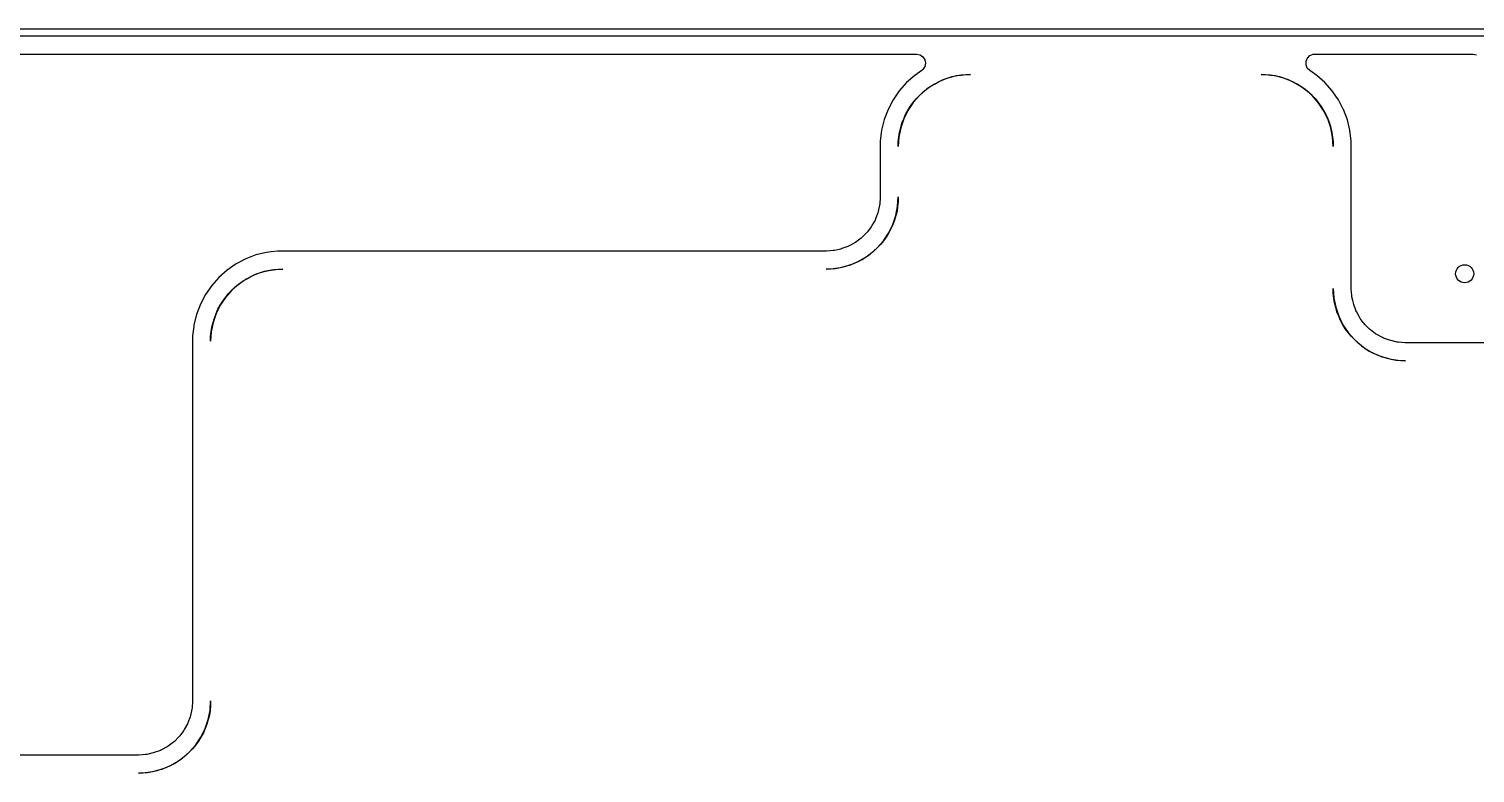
# Model space of a CAD drawing. Extents: x 17 to 170, y -181 to -32.
# Drawn here: x 57.27 to 97.33, y -134.93 to -114.3 of the extents above; entities that cross this region are included whole.
import ezdxf

# ---------------------------------------------------------------- set-up
doc = ezdxf.new("R2010")
doc.units = 0
doc.layers.add('BLACK', color=7, linetype='CONTINUOUS')

msp = doc.modelspace()

# ---------------------------------------------------------------- linework, layer by layer
at = {"layer": 'BLACK', "linetype": 'CONTINUOUS'}
for p, q in [((43.132229, -114.301412), (97.625273, -114.301412)), ((97.583851, -114.501412), (43.173651, -114.501412)), ((53.089214, -115.001912), (81.858797, -115.001912)), ((81.858797, -115.001912), (81.954085, -115.020866)), ((81.954085, -115.020866), (82.034867, -115.074842)), ((82.034867, -115.074842), (82.088843, -115.155624)), ((82.088843, -115.3462), (82.034867, -115.426982)), ((82.088843, -115.155624), (82.107797, -115.250912)), ((82.107797, -115.250912), (82.088843, -115.3462)), ((92.646282, -115.295796), (92.647749, -115.198652)), ((92.682102, -115.386107), (92.646282, -115.295796)), ((92.647749, -115.198652), (92.68628, -115.109464)), ((92.749755, -115.455835), (92.682102, -115.386107)), ((92.68628, -115.109464), (92.756008, -115.041811)), ((92.756008, -115.041811), (92.846319, -115.005991)), ((92.846319, -115.005991), (92.891203, -115.001912)), ((92.891203, -115.001912), (97.273398, -115.001912)), ((97.273398, -115.001912), (97.368686, -115.020866)), ((81.805072, -115.590553), (81.578653, -115.791143)), ((81.805085, -115.590543), (81.805072, -115.590553)), ((82.000245, -115.455835), (81.805085, -115.590543)), ((82.034867, -115.426982), (82.000245, -115.455835)), ((82.58463, -115.714742), (82.350009, -115.830444)), ((82.350009, -115.830444), (82.463525, -115.764906)), ((82.463525, -115.764906), (82.58463, -115.714742)), ((82.58463, -115.714742), (82.705742, -115.664576)), ((82.584633, -115.714741), (82.58463, -115.714742)), ((82.832355, -115.63065), (82.584633, -115.714741)), ((82.705742, -115.664576), (82.832355, -115.63065)), ((83.088941, -115.579611), (82.832369, -115.630646)), ((82.832369, -115.630646), (82.958982, -115.596721)), ((82.958982, -115.596721), (83.088941, -115.579611)), ((83.088954, -115.579609), (83.088941, -115.579611)), ((83.088941, -115.579611), (83.088948, -115.57961)), ((83.088948, -115.57961), (83.088954, -115.579609)), ((83.088954, -115.579609), (83.218913, -115.5625)), ((83.35, -115.5625), (83.088954, -115.579609)), ((83.218913, -115.5625), (83.35, -115.5625)), ((91.661045, -115.579609), (91.4, -115.5625)), ((91.4, -115.5625), (91.531087, -115.5625)), ((91.531087, -115.5625), (91.661045, -115.579609)), ((91.661058, -115.579611), (91.661045, -115.579609)), ((91.661045, -115.579609), (91.661052, -115.57961)), ((91.661052, -115.57961), (91.661058, -115.579611)), ((91.91763, -115.630646), (91.661058, -115.579611)), ((91.661058, -115.579611), (91.791018, -115.596721)), ((91.791018, -115.596721), (91.91763, -115.630646)), ((91.917644, -115.63065), (91.91763, -115.630646)), ((91.91763, -115.630646), (91.917638, -115.630648)), ((91.917638, -115.630648), (91.917644, -115.63065)), ((91.917644, -115.63065), (92.044258, -115.664576)), ((92.165364, -115.71474), (91.917644, -115.63065)), ((92.044258, -115.664576), (92.165364, -115.71474)), ((92.16537, -115.714742), (92.286475, -115.764906)), ((92.39999, -115.830444), (92.16537, -115.714742)), ((92.286475, -115.764906), (92.39999, -115.830444)), ((92.944924, -115.59055), (92.749755, -115.455835)), ((93.171352, -115.791148), (92.944924, -115.59055)), ((81.378043, -116.017585), (81.206211, -116.266527)), ((81.378053, -116.017572), (81.378043, -116.017585)), ((81.578643, -115.791153), (81.378053, -116.017572)), ((81.578653, -115.791143), (81.578643, -115.791153)), ((81.935778, -116.148294), (81.7633, -116.344968)), ((81.843094, -116.240979), (81.935778, -116.148294)), ((82.132468, -115.9758), (81.935794, -116.148278)), ((81.935794, -116.148278), (82.028479, -116.055594)), ((82.028479, -116.055594), (82.132468, -115.9758)), ((82.132485, -115.975787), (82.132468, -115.9758)), ((82.132468, -115.9758), (82.132477, -115.975793)), ((82.132477, -115.975793), (82.132485, -115.975787)), ((82.349991, -115.830454), (82.132485, -115.975787)), ((82.132485, -115.975787), (82.236476, -115.895993)), ((82.236476, -115.895993), (82.349991, -115.830454)), ((92.400008, -115.830454), (92.39999, -115.830444)), ((92.39999, -115.830444), (92.4, -115.830449)), ((92.4, -115.830449), (92.400008, -115.830454)), ((92.617514, -115.975787), (92.400008, -115.830454)), ((92.400008, -115.830454), (92.513524, -115.895993)), ((92.513524, -115.895993), (92.617514, -115.975787)), ((92.617531, -115.9758), (92.617514, -115.975787)), ((92.617514, -115.975787), (92.617523, -115.975793)), ((92.617523, -115.975793), (92.617531, -115.9758)), ((92.814205, -116.148278), (92.617531, -115.9758)), ((92.617531, -115.9758), (92.721521, -116.055594)), ((92.721521, -116.055594), (92.814205, -116.148278)), ((92.814221, -116.148294), (92.814205, -116.148278)), ((92.814205, -116.148278), (92.814214, -116.148286)), ((92.814214, -116.148286), (92.814221, -116.148294)), ((92.986699, -116.344968), (92.814221, -116.148294)), ((92.814221, -116.148294), (92.906906, -116.240979)), ((93.37195, -116.017576), (93.171352, -115.791148)), ((93.475055, -116.16695), (93.37195, -116.017576)), ((93.543788, -116.266527), (93.475055, -116.16695)), ((81.065624, -116.534392), (80.958357, -116.817232)), ((81.065632, -116.534375), (81.065624, -116.534392)), ((81.2062, -116.266545), (81.065632, -116.534375)), ((81.206211, -116.266527), (81.2062, -116.266545)), ((81.617944, -116.562509), (81.502241, -116.797133)), ((81.552406, -116.676025), (81.617944, -116.562509)), ((81.763287, -116.344985), (81.617954, -116.562491)), ((81.617954, -116.562491), (81.683493, -116.448976)), ((81.683493, -116.448976), (81.763287, -116.344985)), ((81.7633, -116.344968), (81.763287, -116.344985)), ((81.763287, -116.344985), (81.763293, -116.344977)), ((81.763293, -116.344977), (81.7633, -116.344968)), ((81.7633, -116.344968), (81.843094, -116.240979)), ((92.906906, -116.240979), (92.986699, -116.344968)), ((92.986712, -116.344985), (92.986699, -116.344968)), ((92.986699, -116.344968), (92.986707, -116.344977)), ((92.986707, -116.344977), (92.986712, -116.344985)), ((93.132045, -116.562491), (92.986712, -116.344985)), ((92.986712, -116.344985), (93.066507, -116.448976)), ((93.066507, -116.448976), (93.132045, -116.562491)), ((93.132055, -116.562509), (93.132045, -116.562491)), ((93.132045, -116.562491), (93.132051, -116.5625)), ((93.132051, -116.5625), (93.132055, -116.562509)), ((93.132055, -116.562509), (93.197594, -116.676025)), ((93.247757, -116.79713), (93.132055, -116.562509)), ((93.543799, -116.266545), (93.543788, -116.266527)), ((93.679099, -116.524338), (93.543799, -116.266545)), ((93.684373, -116.534387), (93.679099, -116.524338)), ((93.791643, -116.817234), (93.684373, -116.534387)), ((80.958357, -116.817232), (80.885962, -117.110953)), ((81.50224, -116.797135), (81.41815, -117.044855)), ((81.41815, -117.044855), (81.452076, -116.918242)), ((81.452076, -116.918242), (81.50224, -116.797135)), ((81.50224, -116.797135), (81.552406, -116.676025)), ((81.502241, -116.797133), (81.50224, -116.797135)), ((93.197594, -116.676025), (93.247757, -116.79713)), ((93.247762, -116.797143), (93.297924, -116.918242)), ((93.331849, -117.044855), (93.247762, -116.797143)), ((93.297924, -116.918242), (93.331849, -117.044855)), ((93.864037, -117.110949), (93.791643, -116.817234)), ((80.877599, -117.17983), (80.8495, -117.411248)), ((80.885962, -117.110953), (80.877599, -117.17983)), ((81.35, -117.431413), (81.367109, -117.301454)), ((81.367109, -117.301454), (81.35, -117.5625)), ((81.367109, -117.301454), (81.384221, -117.171482)), ((81.36711, -117.301448), (81.367109, -117.301454)), ((81.418146, -117.044869), (81.36711, -117.301448)), ((81.384221, -117.171482), (81.418146, -117.044869)), ((93.331853, -117.044869), (93.331849, -117.044855)), ((93.331849, -117.044855), (93.331852, -117.044862)), ((93.331852, -117.044862), (93.331853, -117.044869)), ((93.331853, -117.044869), (93.365779, -117.171482)), ((93.382888, -117.301441), (93.331853, -117.044869)), ((93.365779, -117.171482), (93.382888, -117.301441)), ((93.382891, -117.301464), (93.4, -117.431413)), ((93.4, -117.5625), (93.382891, -117.301464)), ((93.9005, -117.411248), (93.864037, -117.110949)), ((80.8495, -117.411248), (80.8495, -117.411254)), ((80.8495, -117.411254), (80.8495, -118.9511)), ((81.35, -117.5625), (81.35, -117.431413)), ((93.4, -117.431413), (93.4, -117.5625)), ((93.9005, -117.411254), (93.9005, -117.411248)), ((93.9005, -121.4911), (93.9005, -117.411254)), ((80.848866, -118.968864), (80.835507, -119.155639)), ((80.8495, -118.9511), (80.848866, -118.968864)), ((81.33289, -119.221045), (81.35, -118.96)), ((81.35, -118.96), (81.35, -119.091087)), ((80.792544, -119.36506), (80.782534, -119.399149)), ((80.830451, -119.190804), (80.792544, -119.36506)), ((80.835507, -119.155639), (80.830451, -119.190804)), ((81.281853, -119.47763), (81.332887, -119.221065)), ((81.315779, -119.351018), (81.281853, -119.47763)), ((81.332887, -119.221065), (81.315779, -119.351018)), ((81.35, -119.091087), (81.33289, -119.221045)), ((80.600787, -119.784947), (80.493921, -119.927703)), ((80.619995, -119.755059), (80.600787, -119.784947)), ((80.705459, -119.598542), (80.619995, -119.755059)), ((80.720216, -119.566228), (80.705459, -119.598542)), ((80.782534, -119.399149), (80.720216, -119.566228)), ((81.082055, -119.95999), (81.197751, -119.725382)), ((81.197751, -119.725382), (81.147594, -119.846475)), ((81.197759, -119.725364), (81.281846, -119.477653)), ((81.247924, -119.604258), (81.197759, -119.725364)), ((81.281846, -119.477653), (81.247924, -119.604258)), ((80.317703, -120.103921), (80.174947, -120.210787)), ((80.344553, -120.080656), (80.317703, -120.103921)), ((80.470656, -119.954553), (80.344553, -120.080656)), ((80.493921, -119.927703), (80.470656, -119.954553)), ((80.764221, -120.374205), (80.936699, -120.177531)), ((80.936699, -120.177531), (80.856906, -120.281521)), ((80.936699, -120.177531), (80.936712, -120.177514)), ((80.936707, -120.177523), (80.936699, -120.177531)), ((80.936712, -120.177514), (80.936707, -120.177523)), ((80.936712, -120.177514), (81.082045, -119.960008)), ((81.016507, -120.073524), (80.936712, -120.177514)), ((81.082045, -119.960008), (81.016507, -120.073524)), ((81.082045, -119.960008), (81.082055, -119.95999)), ((81.082051, -119.96), (81.082045, -119.960008)), ((81.082055, -119.95999), (81.082051, -119.96)), ((81.147594, -119.846475), (81.082055, -119.95999)), ((63.554732, -120.568357), (63.271892, -120.675624)), ((63.848453, -120.495962), (63.554732, -120.568357)), ((63.972722, -120.480873), (63.848453, -120.495962)), ((64.148748, -120.4595), (63.972722, -120.480873)), ((64.3, -120.4595), (64.148748, -120.4595)), ((64.365892, -120.4595), (64.3, -120.4595)), ((79.3411, -120.4595), (64.365892, -120.4595)), ((79.358864, -120.458866), (79.3411, -120.4595)), ((79.545639, -120.445507), (79.358864, -120.458866)), ((79.580804, -120.440451), (79.545639, -120.445507)), ((79.75506, -120.402544), (79.580804, -120.440451)), ((79.789149, -120.392534), (79.75506, -120.402544)), ((79.956228, -120.330216), (79.789149, -120.392534)), ((79.988542, -120.315459), (79.956228, -120.330216)), ((80.145059, -120.229995), (79.988542, -120.315459)), ((80.174947, -120.210787), (80.145059, -120.229995)), ((80.350008, -120.692045), (80.567514, -120.546712)), ((80.567514, -120.546712), (80.463524, -120.626507)), ((80.567514, -120.546712), (80.567531, -120.546699)), ((80.567523, -120.546707), (80.567514, -120.546712)), ((80.567531, -120.546699), (80.567523, -120.546707)), ((80.567531, -120.546699), (80.764205, -120.374221)), ((80.671521, -120.466906), (80.567531, -120.546699)), ((80.764205, -120.374221), (80.671521, -120.466906)), ((80.764205, -120.374221), (80.764221, -120.374205)), ((80.764214, -120.374214), (80.764205, -120.374221)), ((80.764221, -120.374205), (80.764214, -120.374214)), ((80.856906, -120.281521), (80.764221, -120.374205)), ((62.755072, -120.988053), (62.528653, -121.188643)), ((62.755085, -120.988043), (62.755072, -120.988053)), ((63.004027, -120.816211), (62.755085, -120.988043)), ((63.004045, -120.8162), (63.004027, -120.816211)), ((63.271875, -120.675632), (63.004045, -120.8162)), ((63.271892, -120.675624), (63.271875, -120.675632)), ((64.038941, -120.977111), (63.782369, -121.028146)), ((63.782369, -121.028146), (63.908982, -120.994221)), ((63.908982, -120.994221), (64.038941, -120.977111)), ((64.038954, -120.977109), (64.038941, -120.977111)), ((64.038941, -120.977111), (64.038948, -120.97711)), ((64.038948, -120.97711), (64.038954, -120.977109)), ((64.038954, -120.977109), (64.168913, -120.96)), ((64.3, -120.96), (64.038954, -120.977109)), ((64.168913, -120.96), (64.3, -120.96)), ((79.35, -120.96), (79.611045, -120.94289)), ((79.481087, -120.96), (79.35, -120.96)), ((79.611045, -120.94289), (79.481087, -120.96)), ((79.611045, -120.94289), (79.611058, -120.942888)), ((79.611052, -120.94289), (79.611045, -120.94289)), ((79.611058, -120.942888), (79.611052, -120.94289)), ((79.611058, -120.942888), (79.86763, -120.891853)), ((79.741018, -120.925779), (79.611058, -120.942888)), ((79.86763, -120.891853), (79.741018, -120.925779)), ((79.86763, -120.891853), (79.867644, -120.891849)), ((79.867638, -120.891852), (79.86763, -120.891853)), ((79.867644, -120.891849), (79.867638, -120.891852)), ((79.867644, -120.891849), (80.115364, -120.807759)), ((79.994258, -120.857924), (79.867644, -120.891849)), ((80.115364, -120.807759), (79.994258, -120.857924)), ((80.115364, -120.807759), (80.115369, -120.807757)), ((80.115367, -120.807759), (80.115364, -120.807759)), ((80.115369, -120.807757), (80.115367, -120.807759)), ((80.115369, -120.807757), (80.34999, -120.692055)), ((80.236475, -120.757594), (80.115369, -120.807757)), ((80.34999, -120.692055), (80.236475, -120.757594)), ((80.34999, -120.692055), (80.350008, -120.692045)), ((80.35, -120.692051), (80.34999, -120.692055)), ((80.350008, -120.692045), (80.35, -120.692051)), ((80.463524, -120.626507), (80.350008, -120.692045)), ((62.528643, -121.188653), (62.328053, -121.415072)), ((62.528653, -121.188643), (62.528643, -121.188653)), ((63.082468, -121.3733), (62.885794, -121.545778)), ((62.978479, -121.453094), (63.082468, -121.3733)), ((63.082485, -121.373287), (63.082468, -121.3733)), ((63.082468, -121.3733), (63.082477, -121.373293)), ((63.082477, -121.373293), (63.082485, -121.373287)), ((63.299991, -121.227954), (63.082485, -121.373287)), ((63.082485, -121.373287), (63.186476, -121.293493)), ((63.186476, -121.293493), (63.299991, -121.227954)), ((63.53463, -121.112242), (63.300009, -121.227944)), ((63.300009, -121.227944), (63.413525, -121.162406)), ((63.413525, -121.162406), (63.53463, -121.112242)), ((63.53463, -121.112242), (63.655742, -121.062076)), ((63.534633, -121.112241), (63.53463, -121.112242)), ((63.782355, -121.02815), (63.534633, -121.112241)), ((63.655742, -121.062076), (63.782355, -121.02815)), ((62.1562, -121.664045), (62.015632, -121.931875)), ((62.156211, -121.664027), (62.1562, -121.664045)), ((62.328043, -121.415085), (62.156211, -121.664027)), ((62.328053, -121.415072), (62.328043, -121.415085)), ((62.713287, -121.742485), (62.567954, -121.959991)), ((62.633493, -121.846476), (62.713287, -121.742485)), ((62.7133, -121.742468), (62.713287, -121.742485)), ((62.713287, -121.742485), (62.713293, -121.742477)), ((62.713293, -121.742477), (62.7133, -121.742468)), ((62.885778, -121.545794), (62.7133, -121.742468)), ((62.7133, -121.742468), (62.793094, -121.638479)), ((62.793094, -121.638479), (62.885778, -121.545794)), ((62.885794, -121.545778), (62.978479, -121.453094)), ((93.4, -121.631087), (93.4, -121.5)), ((93.4, -121.5), (93.417109, -121.761048)), ((93.417109, -121.761048), (93.4, -121.631087)), ((93.417111, -121.761058), (93.417109, -121.761048)), ((93.417109, -121.761048), (93.41711, -121.761052)), ((93.41711, -121.761052), (93.417111, -121.761058)), ((93.434221, -121.891018), (93.417111, -121.761058)), ((93.417111, -121.761058), (93.468146, -122.017632)), ((93.901134, -121.508863), (93.9005, -121.4911)), ((93.914493, -121.695645), (93.901134, -121.508863)), ((93.919546, -121.730793), (93.914493, -121.695645)), ((93.940421, -121.826754), (93.919546, -121.730793)), ((62.015624, -121.931892), (61.908357, -122.214732)), ((62.015632, -121.931875), (62.015624, -121.931892)), ((62.45224, -122.194635), (62.36815, -122.442355)), ((62.402076, -122.315742), (62.45224, -122.194635)), ((62.45224, -122.194635), (62.502406, -122.073525)), ((62.452241, -122.194633), (62.45224, -122.194635)), ((62.567944, -121.960009), (62.452241, -122.194633)), ((62.502406, -122.073525), (62.567944, -121.960009)), ((62.567954, -121.959991), (62.633493, -121.846476)), ((93.468146, -122.017632), (93.434221, -121.891018)), ((93.502076, -122.144258), (93.46815, -122.017644)), ((93.46815, -122.017644), (93.55224, -122.265364)), ((93.55224, -122.265364), (93.502076, -122.144258)), ((93.957455, -121.90506), (93.940421, -121.826754)), ((93.967463, -121.939143), (93.957455, -121.90506)), ((94.02573, -122.095361), (93.967463, -121.939143)), ((94.029783, -122.106228), (94.02573, -122.095361)), ((94.04454, -122.138542), (94.029783, -122.106228)), ((94.117102, -122.271431), (94.04454, -122.138542)), ((61.831168, -122.547938), (61.7995, -122.808748)), ((61.835962, -122.508453), (61.831168, -122.547938)), ((61.908357, -122.214732), (61.835962, -122.508453)), ((62.317109, -122.698954), (62.334221, -122.568982)), ((62.368146, -122.442369), (62.31711, -122.698948)), ((62.334221, -122.568982), (62.368146, -122.442369)), ((62.36815, -122.442355), (62.402076, -122.315742)), ((93.602406, -122.386475), (93.552242, -122.265369)), ((93.552242, -122.265369), (93.667944, -122.49999)), ((93.667944, -122.49999), (93.602406, -122.386475)), ((93.667949, -122.5), (93.667944, -122.49999)), ((93.667944, -122.49999), (93.667954, -122.500008)), ((93.667954, -122.500008), (93.667949, -122.5)), ((93.733493, -122.613524), (93.667954, -122.500008)), ((93.667954, -122.500008), (93.813287, -122.717514)), ((94.130004, -122.295059), (94.117102, -122.271431)), ((94.149212, -122.324947), (94.130004, -122.295059)), ((94.232443, -122.436131), (94.149212, -122.324947)), ((94.256078, -122.467703), (94.232443, -122.436131)), ((94.279343, -122.494553), (94.256078, -122.467703)), ((94.405446, -122.620656), (94.279343, -122.494553)), ((61.7995, -122.808748), (61.7995, -122.808754)), ((61.7995, -122.808754), (61.7995, -132.9211)), ((62.3, -122.828913), (62.317109, -122.698954)), ((62.317109, -122.698954), (62.3, -122.96)), ((62.3, -122.96), (62.3, -122.828913)), ((62.31711, -122.698948), (62.317109, -122.698954)), ((93.813287, -122.717514), (93.733493, -122.613524)), ((93.813293, -122.717523), (93.813287, -122.717514)), ((93.813287, -122.717514), (93.8133, -122.717531)), ((93.8133, -122.717531), (93.813293, -122.717523)), ((93.893094, -122.821521), (93.8133, -122.717531)), ((93.8133, -122.717531), (93.985778, -122.914205)), ((93.985778, -122.914205), (93.893094, -122.821521)), ((93.985786, -122.914214), (93.985778, -122.914205)), ((93.985778, -122.914205), (93.985794, -122.914221)), ((93.985794, -122.914221), (93.985786, -122.914214)), ((94.078479, -123.006906), (93.985794, -122.914221)), ((93.985794, -122.914221), (94.182468, -123.086699)), ((94.432296, -122.643921), (94.405446, -122.620656)), ((94.575052, -122.750787), (94.432296, -122.643921)), ((94.60494, -122.769995), (94.575052, -122.750787)), ((94.761457, -122.855459), (94.60494, -122.769995)), ((94.793771, -122.870216), (94.761457, -122.855459)), ((94.96085, -122.932534), (94.793771, -122.870216)), ((94.994939, -122.942544), (94.96085, -122.932534)), ((95.169195, -122.980451), (94.994939, -122.942544)), ((95.20436, -122.985507), (95.169195, -122.980451)), ((95.391136, -122.998866), (95.20436, -122.985507)), ((95.4089, -122.9995), (95.391136, -122.998866)), ((103.616246, -122.9995), (95.4089, -122.9995)), ((94.182468, -123.086699), (94.078479, -123.006906)), ((94.182477, -123.086707), (94.182468, -123.086699)), ((94.182468, -123.086699), (94.182485, -123.086712)), ((94.182485, -123.086712), (94.182477, -123.086707)), ((94.286476, -123.166507), (94.182485, -123.086712)), ((94.182485, -123.086712), (94.399991, -123.232045)), ((94.399991, -123.232045), (94.286476, -123.166507)), ((94.4, -123.232051), (94.399991, -123.232045)), ((94.399991, -123.232045), (94.400009, -123.232055)), ((94.400009, -123.232055), (94.4, -123.232051)), ((94.513525, -123.297594), (94.400009, -123.232055)), ((94.400009, -123.232055), (94.63463, -123.347757)), ((94.63463, -123.347757), (94.513525, -123.297594)), ((94.634633, -123.347759), (94.63463, -123.347757)), ((94.63463, -123.347757), (94.634635, -123.347759)), ((94.634635, -123.347759), (94.634633, -123.347759)), ((94.755742, -123.397924), (94.634635, -123.347759)), ((94.634635, -123.347759), (94.882355, -123.431849)), ((94.882355, -123.431849), (94.755742, -123.397924)), ((94.882362, -123.431852), (94.882355, -123.431849)), ((94.882355, -123.431849), (94.882369, -123.431853)), ((94.882369, -123.431853), (94.882362, -123.431852)), ((95.008982, -123.465779), (94.882369, -123.431853)), ((94.882369, -123.431853), (95.138941, -123.482888)), ((95.138941, -123.482888), (95.008982, -123.465779)), ((95.138948, -123.48289), (95.138941, -123.482888)), ((95.138941, -123.482888), (95.138954, -123.48289)), ((95.138954, -123.48289), (95.138948, -123.48289)), ((95.268913, -123.5), (95.138954, -123.48289)), ((95.138954, -123.48289), (95.4, -123.5)), ((95.4, -123.5), (95.268913, -123.5)), ((61.798866, -132.938864), (61.785507, -133.125639)), ((61.7995, -132.9211), (61.798866, -132.938864)), ((62.28289, -133.191045), (62.3, -132.93)), ((62.3, -132.93), (62.3, -133.061087)), ((61.732534, -133.369149), (61.670216, -133.536228)), ((61.742544, -133.33506), (61.732534, -133.369149)), ((61.780451, -133.160804), (61.742544, -133.33506)), ((61.785507, -133.125639), (61.780451, -133.160804)), ((62.231853, -133.44763), (62.282887, -133.191065)), ((62.265779, -133.321018), (62.231853, -133.44763)), ((62.282887, -133.191065), (62.265779, -133.321018)), ((62.3, -133.061087), (62.28289, -133.191045)), ((61.550787, -133.754947), (61.443921, -133.897703)), ((61.569995, -133.725059), (61.550787, -133.754947)), ((61.655459, -133.568542), (61.569995, -133.725059)), ((61.670216, -133.536228), (61.655459, -133.568542)), ((62.032055, -133.92999), (62.147751, -133.695382)), ((62.097594, -133.816475), (62.032055, -133.92999)), ((62.147751, -133.695382), (62.097594, -133.816475)), ((62.147759, -133.695364), (62.231846, -133.447653)), ((62.197924, -133.574258), (62.147759, -133.695364)), ((62.231846, -133.447653), (62.197924, -133.574258)), ((61.095059, -134.199995), (60.938542, -134.285459)), ((61.124947, -134.180787), (61.095059, -134.199995)), ((61.267703, -134.073921), (61.124947, -134.180787)), ((61.294553, -134.050656), (61.267703, -134.073921)), ((61.420656, -133.924553), (61.294553, -134.050656)), ((61.443921, -133.897703), (61.420656, -133.924553)), ((61.714221, -134.344205), (61.886699, -134.147531)), ((61.886699, -134.147531), (61.806906, -134.251521)), ((61.886699, -134.147531), (61.886712, -134.147514)), ((61.886707, -134.147523), (61.886699, -134.147531)), ((61.886712, -134.147514), (61.886707, -134.147523)), ((61.886712, -134.147514), (62.032045, -133.930008)), ((61.966507, -134.043524), (61.886712, -134.147514)), ((62.032045, -133.930008), (61.966507, -134.043524)), ((62.032045, -133.930008), (62.032055, -133.92999)), ((62.032051, -133.93), (62.032045, -133.930008)), ((62.032055, -133.92999), (62.032051, -133.93)), ((60.2911, -134.4295), (19.2089, -134.4295)), ((60.308864, -134.428866), (60.2911, -134.4295)), ((60.495639, -134.415507), (60.308864, -134.428866)), ((60.530804, -134.410451), (60.495639, -134.415507)), ((60.70506, -134.372544), (60.530804, -134.410451)), ((60.739149, -134.362534), (60.70506, -134.372544)), ((60.906228, -134.300216), (60.739149, -134.362534)), ((60.938542, -134.285459), (60.906228, -134.300216)), ((61.300008, -134.662045), (61.517514, -134.516712)), ((61.413524, -134.596507), (61.300008, -134.662045)), ((61.517514, -134.516712), (61.413524, -134.596507)), ((61.517514, -134.516712), (61.517531, -134.516699)), ((61.517523, -134.516707), (61.517514, -134.516712)), ((61.517531, -134.516699), (61.517523, -134.516707)), ((61.517531, -134.516699), (61.714205, -134.344221)), ((61.621521, -134.436906), (61.517531, -134.516699)), ((61.714205, -134.344221), (61.621521, -134.436906)), ((61.714205, -134.344221), (61.714221, -134.344205)), ((61.714214, -134.344214), (61.714205, -134.344221)), ((61.714221, -134.344205), (61.714214, -134.344214)), ((61.806906, -134.251521), (61.714221, -134.344205)), ((60.3, -134.93), (60.561045, -134.91289)), ((60.431087, -134.93), (60.3, -134.93)), ((60.561045, -134.91289), (60.431087, -134.93)), ((60.561045, -134.91289), (60.561058, -134.912888)), ((60.561052, -134.91289), (60.561045, -134.91289)), ((60.561058, -134.912888), (60.561052, -134.91289)), ((60.561058, -134.912888), (60.81763, -134.861853)), ((60.691018, -134.895779), (60.561058, -134.912888)), ((60.81763, -134.861853), (60.691018, -134.895779)), ((60.81763, -134.861853), (60.817644, -134.861849)), ((60.817638, -134.861852), (60.81763, -134.861853)), ((60.817644, -134.861849), (60.817638, -134.861852)), ((60.817644, -134.861849), (61.065364, -134.777759)), ((60.944258, -134.827924), (60.817644, -134.861849)), ((61.065364, -134.777759), (60.944258, -134.827924)), ((61.065364, -134.777759), (61.065369, -134.777757)), ((61.065367, -134.777759), (61.065364, -134.777759)), ((61.065369, -134.777757), (61.065367, -134.777759)), ((61.065369, -134.777757), (61.29999, -134.662055)), ((61.186475, -134.727594), (61.065369, -134.777757)), ((61.29999, -134.662055), (61.186475, -134.727594)), ((61.29999, -134.662055), (61.300008, -134.662045)), ((61.3, -134.662051), (61.29999, -134.662055)), ((61.300008, -134.662045), (61.3, -134.662051))]:
    msp.add_line(p, q, dxfattribs=at)
at = {"layer": 'BLACK'}
msp.add_circle((97.041776, -121.090066), 0.25, dxfattribs=at)

doc.saveas('drawing.dxf')
